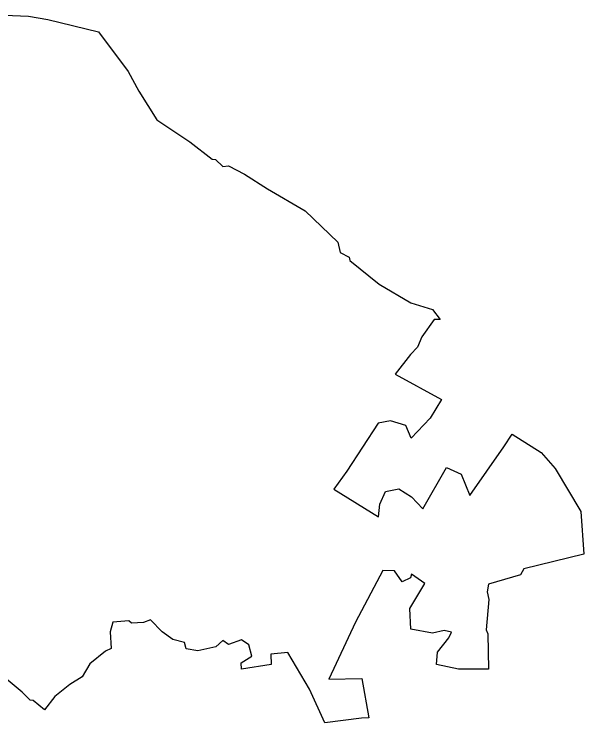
# Model space of a CAD drawing. Header units: metres. Extents: x 316295 to 324161, y 1868151 to 1873547.
# Drawn here: x 320278 to 324161, y 1868296 to 1873125 of the extents above; entities that cross this region are included whole.
import ezdxf

# ---------------------------------------------------------------- set-up
doc = ezdxf.new("R2010")
doc.units = ezdxf.units.M
doc.layers.add('village', color=3, linetype='Continuous')

msp = doc.modelspace()

# ---------------------------------------------------------------- linework, layer by layer
at = {"layer": 'village', "color": 3, "true_color": 0x00ff00}
msp.add_polyline3d([(320049.4, 1873125.1, 0), (320376.3, 1873111.7, 0), (320507.2, 1873088.1, 0), (320853.8, 1873005.3, 0), (321054.7, 1872735.6, 0), (321128.2, 1872600.2, 0), (321251.1, 1872406.1, 0), (321474.5, 1872256.2, 0), (321627.9, 1872136.6, 0), (321650.7, 1872134, 0), (321701.3, 1872086.9, 0), (321738.4, 1872090.9, 0), (321849, 1872034.6, 0), (322004.3, 1871934.5, 0), (322261, 1871786, 0), (322485.2, 1871572.3, 0), (322501.1, 1871501.3, 0), (322561.3, 1871468.6, 0), (322566.6, 1871446.4, 0), (322766.1, 1871284.7, 0), (322982.6, 1871157.8, 0), (323130.5, 1871112.5, 0), (323182.3, 1871043.5, 0), (323140.2, 1871044.8, 0), (323057.1, 1870927.4, 0), (323028, 1870856.7, 0), (322978.7, 1870806.1, 0), (322875, 1870671.1, 0), (323191.6, 1870498.4, 0), (323113, 1870372.9, 0), (322985.1, 1870235.4, 0), (322946.9, 1870321.4, 0), (322842.3, 1870354.9, 0), (322760.1, 1870337.7, 0), (322544.6, 1870010.7, 0), (322456.8, 1869888.3, 0), (322762.5, 1869700.7, 0), (322769.8, 1869786, 0), (322808.9, 1869871.5, 0), (322900.9, 1869890.8, 0), (322986.5, 1869835.8, 0), (323063.3, 1869753.2, 0), (323225.8, 1870035, 0), (323325.8, 1869990.7, 0), (323383, 1869846.1, 0), (323615.4, 1870176, 0), (323672.3, 1870262.2, 0), (323869.2, 1870138.1, 0), (323965.7, 1870029.4, 0), (324140.8, 1869736.6, 0), (324161.1, 1869444.1, 0), (323752.2, 1869345.1, 0), (323730.2, 1869305.2, 0), (323511.8, 1869240.3, 0), (323502.9, 1869187.9, 0), (323514.5, 1869137.2, 0), (323494.9, 1868930.1, 0), (323507.3, 1868902.5, 0), (323511.3, 1868662.1, 0), (323305.8, 1868661.1, 0), (323156.5, 1868693.8, 0), (323163.2, 1868777.2, 0), (323241.9, 1868876, 0), (323259.1, 1868913.1, 0), (323208.3, 1868926.1, 0), (323129.5, 1868907.6, 0), (322982.8, 1868934.6, 0), (322974.6, 1869075.6, 0), (323077.2, 1869245.7, 0), (322987, 1869308.2, 0), (322979.7, 1869284.4, 0), (322923.7, 1869256.3, 0), (322871.3, 1869331.4, 0), (322791.1, 1869333.1, 0), (322605.7, 1868982.9, 0), (322423.5, 1868594.1, 0), (322648.4, 1868597.4, 0), (322696.5, 1868330.9, 0), (322646.5, 1868326.5, 0), (322396.3, 1868295.8, 0), (322290.6, 1868524.9, 0), (322143, 1868775.5, 0), (322028.2, 1868762.6, 0), (322030.6, 1868693.8, 0), (321827.6, 1868661, 0), (321825.3, 1868704.6, 0), (321899.1, 1868751, 0), (321878.5, 1868827.8, 0), (321827, 1868860.8, 0), (321739.3, 1868830.3, 0), (321700.8, 1868856.3, 0), (321653.1, 1868813.6, 0), (321530.3, 1868785.8, 0), (321450.5, 1868800.3, 0), (321439.1, 1868844.3, 0), (321358.9, 1868863.4, 0), (321288, 1868917, 0), (321206.4, 1868997.1, 0), (321159.1, 1868978.5, 0), (321076.9, 1868975.1, 0), (321059.2, 1868989.8, 0), (320950.3, 1868981.5, 0), (320933.1, 1868916.9, 0), (320939, 1868802.3, 0), (320900.2, 1868784.6, 0), (320794.9, 1868698.1, 0), (320740.6, 1868608.9, 0), (320656.6, 1868557.3, 0), (320556.5, 1868475.5, 0), (320485.3, 1868385, 0), (320407.5, 1868448.2, 0), (320386.6, 1868449.6, 0), (320331.7, 1868503.7, 0), (320223.2, 1868595.5, 0)], dxfattribs=at)

doc.saveas('drawing.dxf')
